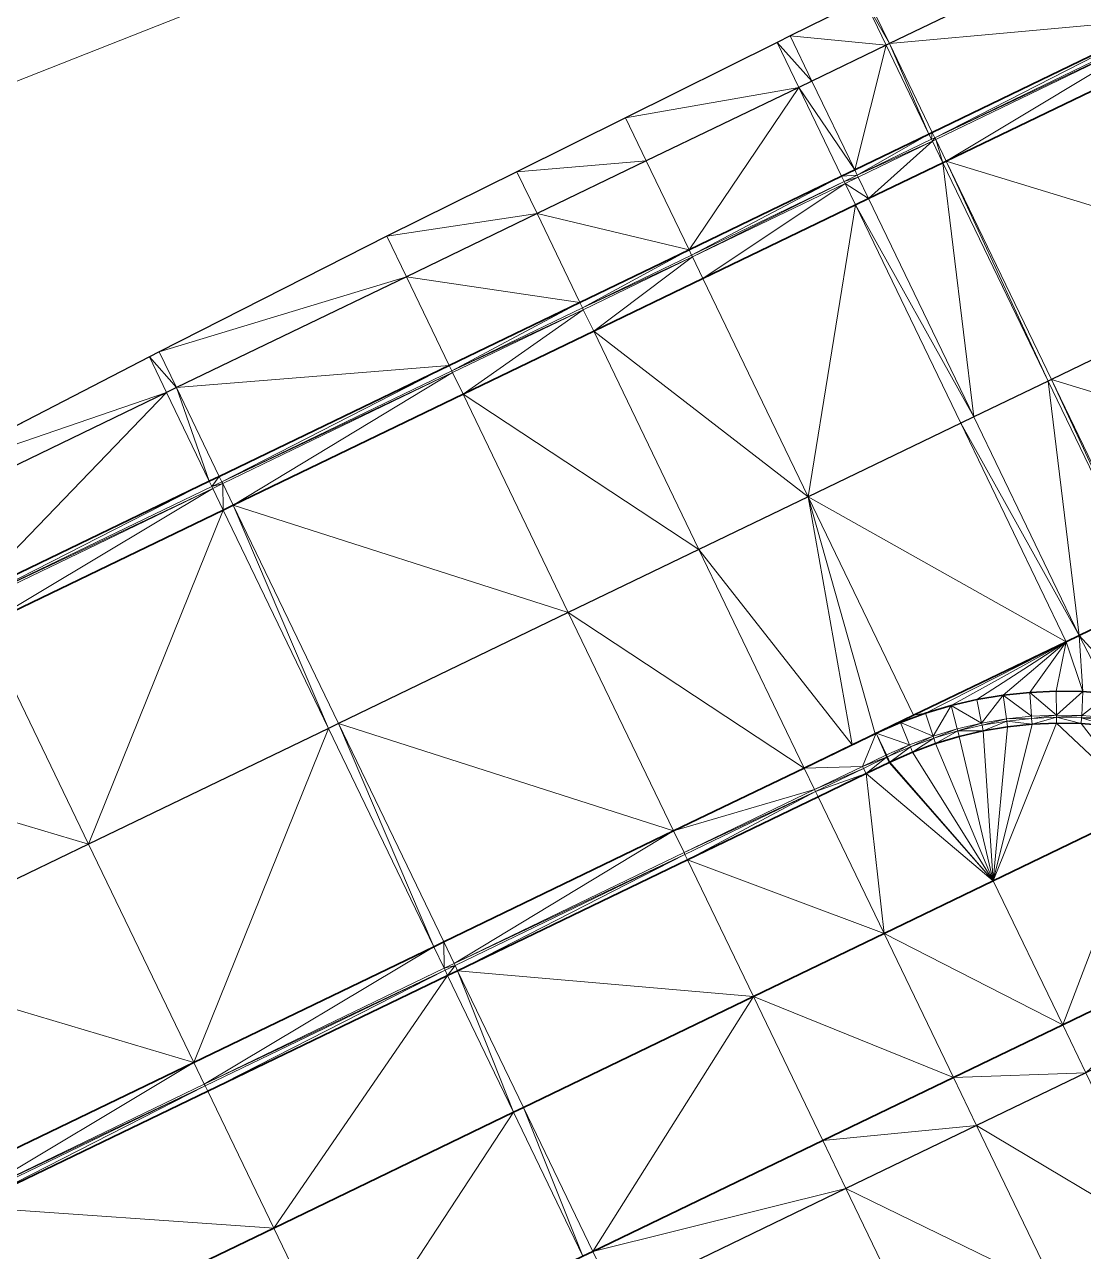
# Model space of a CAD drawing. Header units: metres. Extents: x 246428 to 246884, y 7418966 to 7419490.
# Drawn here: x 246577.28 to 246597.16, y 7419399.5 to 7419422.53 of the extents above; entities that cross this region are included whole.
import ezdxf

# ---------------------------------------------------------------- set-up
doc = ezdxf.new("R2010")
doc.units = ezdxf.units.M
doc.linetypes.add('blank name', pattern=[0])
doc.linetypes.add('HIDDEN', pattern=[9.525, 6.35, -3.175])
doc.layers.add('_12D_UNMAPPED', color=7, linetype='Continuous')
for name, color, linetype, lineweight in [('BATTER', 250, 'HIDDEN', 25), ('GRADELINES', 250, 'HIDDEN', 25), ('MISC_PATHS', 7, 'Continuous', 35)]:
    doc.layers.add(name, color=color, linetype=linetype, lineweight=lineweight)
for name, color, linetype, lineweight, true_color in [('KERB_BACK', 7, 'Continuous', 35, 0x5fd2ff), ('KERB_LINE', 7, 'Continuous', 18, 0xb9b9b9), ('KERB_LIP', 7, 'Continuous', 35, 0x5fd2ff), ('KERB_TOP', 7, 'Continuous', 18, 0xb9b9b9)]:
    doc.layers.add(name, color=color, linetype=linetype, lineweight=lineweight, true_color=true_color)

msp = doc.modelspace()

# ---------------------------------------------------------------- linework, layer by layer
at = {"layer": '_12D_UNMAPPED', "color": 3, "linetype": 'blank name', "lineweight": 0}
for points in [[(246522.217, 7419399.816, 31.478), (246641.933, 7419447.013, 33.763), (246641.933, 7419447.013, 33.763)], [(246597.96, 7419424.31, 32.796), (246593.518, 7419422.168, 32.723), (246593.101, 7419423.031, 32.882)], [(246593.518, 7419422.168, 32.723), (246597.96, 7419424.31, 32.796), (246598.763, 7419422.643, 32.815)], [(246593.04, 7419423.001, 32.881), (246593.456, 7419422.138, 32.721), (246591.654, 7419422.312, 32.855)], [(246593.101, 7419423.031, 32.882), (246593.518, 7419422.168, 32.723), (246593.04, 7419423.001, 32.881)], [(246593.518, 7419422.168, 32.723), (246593.456, 7419422.138, 32.721), (246593.04, 7419423.001, 32.881)], [(246593.518, 7419422.168, 32.723), (246593.518, 7419422.168, 32.723), (246593.101, 7419423.031, 32.882)], [(246593.101, 7419423.031, 32.882), (246593.518, 7419422.168, 32.723), (246593.101, 7419423.031, 32.882)], [(246594.321, 7419420.501, 32.741), (246593.518, 7419422.168, 32.723), (246598.763, 7419422.643, 32.815)], [(246594.369, 7419420.402, 32.741), (246594.321, 7419420.501, 32.741), (246598.763, 7419422.643, 32.815)], [(246598.811, 7419422.544, 32.815), (246594.369, 7419420.402, 32.741), (246598.763, 7419422.643, 32.815)], [(246598.828, 7419422.508, 32.665), (246594.369, 7419420.402, 32.741), (246598.811, 7419422.544, 32.815)], [(246594.387, 7419420.366, 32.591), (246594.369, 7419420.402, 32.741), (246598.828, 7419422.508, 32.665)], [(246594.582, 7419419.961, 32.616), (246594.387, 7419420.366, 32.591), (246598.828, 7419422.508, 32.665)], [(246599.024, 7419422.103, 32.69), (246594.582, 7419419.961, 32.616), (246598.828, 7419422.508, 32.665)], [(246591.654, 7419422.312, 32.855), (246592.062, 7419421.466, 32.698), (246591.409, 7419422.19, 32.85)], [(246591.654, 7419422.312, 32.855), (246592.062, 7419421.466, 32.698), (246591.654, 7419422.312, 32.855)], [(246592.062, 7419421.466, 32.698), (246592.062, 7419421.466, 32.698), (246591.654, 7419422.312, 32.855)], [(246593.456, 7419422.138, 32.721), (246592.062, 7419421.466, 32.698), (246591.654, 7419422.312, 32.855)], [(246591.409, 7419422.19, 32.85), (246591.815, 7419421.347, 32.694), (246588.562, 7419420.776, 32.796)], [(246592.062, 7419421.466, 32.698), (246591.816, 7419421.347, 32.694), (246591.409, 7419422.19, 32.85)], [(246591.816, 7419421.347, 32.694), (246591.815, 7419421.347, 32.694), (246591.409, 7419422.19, 32.85)], [(246591.409, 7419422.19, 32.85), (246591.816, 7419421.347, 32.694), (246591.409, 7419422.19, 32.85)], [(246593.456, 7419422.138, 32.721), (246592.866, 7419419.8, 32.717), (246592.062, 7419421.466, 32.698)], [(246594.259, 7419420.472, 32.74), (246592.866, 7419419.8, 32.717), (246593.456, 7419422.138, 32.721)], [(246593.518, 7419422.168, 32.723), (246594.259, 7419420.472, 32.74), (246593.456, 7419422.138, 32.721)], [(246594.321, 7419420.501, 32.741), (246594.259, 7419420.472, 32.74), (246593.518, 7419422.168, 32.723)], [(246593.518, 7419422.168, 32.723), (246594.321, 7419420.501, 32.741), (246593.518, 7419422.168, 32.723)], [(246594.321, 7419420.501, 32.741), (246594.321, 7419420.501, 32.741), (246593.518, 7419422.168, 32.723)], [(246601, 7419418.005, 32.826), (246594.582, 7419419.961, 32.616), (246599.024, 7419422.103, 32.69)], [(246591.815, 7419421.347, 32.694), (246588.952, 7419419.966, 32.646), (246588.562, 7419420.776, 32.796)], [(246591.815, 7419421.347, 32.694), (246589.756, 7419418.3, 32.665), (246588.952, 7419419.966, 32.646)], [(246592.619, 7419419.68, 32.713), (246589.756, 7419418.3, 32.665), (246591.815, 7419421.347, 32.694)], [(246591.816, 7419421.347, 32.694), (246592.619, 7419419.68, 32.713), (246591.815, 7419421.347, 32.694)], [(246592.062, 7419421.466, 32.698), (246592.866, 7419419.8, 32.717), (246591.816, 7419421.347, 32.694)], [(246592.866, 7419419.8, 32.717), (246592.619, 7419419.681, 32.713), (246591.816, 7419421.347, 32.694)], [(246592.619, 7419419.681, 32.713), (246592.619, 7419419.68, 32.713), (246591.816, 7419421.347, 32.694)], [(246592.866, 7419419.8, 32.717), (246592.866, 7419419.8, 32.717), (246592.062, 7419421.466, 32.698)], [(246592.062, 7419421.466, 32.698), (246592.866, 7419419.8, 32.717), (246592.062, 7419421.466, 32.698)], [(246588.562, 7419420.776, 32.796), (246588.952, 7419419.966, 32.646), (246586.522, 7419419.763, 32.758)], [(246594.259, 7419420.472, 32.74), (246592.914, 7419419.7, 32.717), (246592.866, 7419419.8, 32.717)], [(246594.307, 7419420.373, 32.74), (246592.914, 7419419.7, 32.717), (246594.259, 7419420.472, 32.74)], [(246594.321, 7419420.501, 32.741), (246594.307, 7419420.373, 32.74), (246594.259, 7419420.472, 32.74)], [(246594.369, 7419420.402, 32.741), (246594.307, 7419420.373, 32.74), (246594.321, 7419420.501, 32.741)], [(246594.369, 7419420.402, 32.741), (246594.325, 7419420.336, 32.59), (246594.307, 7419420.373, 32.74)], [(246594.321, 7419420.501, 32.741), (246594.369, 7419420.402, 32.741), (246594.321, 7419420.501, 32.741)], [(246594.369, 7419420.402, 32.741), (246594.369, 7419420.402, 32.741), (246594.321, 7419420.501, 32.741)], [(246594.386, 7419420.366, 32.591), (246594.325, 7419420.336, 32.59), (246594.369, 7419420.402, 32.741)], [(246594.369, 7419420.402, 32.741), (246594.386, 7419420.366, 32.591), (246594.369, 7419420.402, 32.741)], [(246594.387, 7419420.366, 32.591), (246594.386, 7419420.366, 32.591), (246594.369, 7419420.402, 32.741)], [(246594.307, 7419420.373, 32.74), (246594.325, 7419420.336, 32.59), (246592.914, 7419419.7, 32.717)], [(246594.325, 7419420.336, 32.59), (246592.931, 7419419.664, 32.567), (246592.914, 7419419.7, 32.717)], [(246594.325, 7419420.336, 32.59), (246593.127, 7419419.259, 32.592), (246592.931, 7419419.664, 32.567)], [(246594.52, 7419419.931, 32.615), (246593.127, 7419419.259, 32.592), (246594.325, 7419420.336, 32.59)], [(246594.386, 7419420.366, 32.591), (246594.52, 7419419.931, 32.615), (246594.325, 7419420.336, 32.59)], [(246594.582, 7419419.961, 32.616), (246594.52, 7419419.931, 32.615), (246594.386, 7419420.366, 32.591)], [(246594.582, 7419419.961, 32.616), (246594.582, 7419419.961, 32.616), (246594.386, 7419420.366, 32.591)], [(246594.387, 7419420.366, 32.591), (246594.582, 7419419.961, 32.616), (246594.386, 7419420.366, 32.591)], [(246588.952, 7419419.966, 32.646), (246586.901, 7419418.977, 32.612), (246586.522, 7419419.763, 32.758)], [(246588.952, 7419419.966, 32.646), (246589.756, 7419418.3, 32.665), (246586.901, 7419418.977, 32.612)], [(246594.52, 7419419.931, 32.615), (246595.103, 7419415.161, 32.728), (246593.127, 7419419.259, 32.592)], [(246594.582, 7419419.961, 32.616), (246596.497, 7419415.833, 32.751), (246594.52, 7419419.931, 32.615)], [(246596.497, 7419415.833, 32.751), (246595.103, 7419415.161, 32.728), (246594.52, 7419419.931, 32.615)], [(246596.558, 7419415.863, 32.753), (246596.497, 7419415.833, 32.751), (246594.582, 7419419.961, 32.616)], [(246594.582, 7419419.961, 32.616), (246596.558, 7419415.863, 32.753), (246594.582, 7419419.961, 32.616)], [(246596.558, 7419415.863, 32.753), (246596.558, 7419415.863, 32.753), (246594.582, 7419419.961, 32.616)], [(246596.558, 7419415.863, 32.753), (246594.582, 7419419.961, 32.616), (246601, 7419418.005, 32.826)], [(246586.901, 7419418.977, 32.612), (246584.083, 7419418.552, 32.712), (246586.521, 7419419.763, 32.758)], [(246586.522, 7419419.763, 32.758), (246586.901, 7419418.977, 32.612), (246586.521, 7419419.763, 32.758)], [(246586.901, 7419418.977, 32.612), (246586.901, 7419418.977, 32.612), (246586.521, 7419419.763, 32.758)], [(246592.866, 7419419.8, 32.717), (246592.914, 7419419.7, 32.717), (246592.619, 7419419.681, 32.713)], [(246592.914, 7419419.7, 32.717), (246592.667, 7419419.581, 32.713), (246592.619, 7419419.681, 32.713)], [(246592.914, 7419419.7, 32.717), (246592.931, 7419419.664, 32.567), (246592.667, 7419419.581, 32.713)], [(246592.914, 7419419.7, 32.717), (246592.914, 7419419.7, 32.717), (246592.866, 7419419.8, 32.717)], [(246592.866, 7419419.8, 32.717), (246592.914, 7419419.7, 32.717), (246592.866, 7419419.8, 32.717)], [(246592.931, 7419419.664, 32.567), (246592.931, 7419419.664, 32.567), (246592.914, 7419419.7, 32.717)], [(246592.914, 7419419.7, 32.717), (246592.931, 7419419.664, 32.567), (246592.914, 7419419.7, 32.717)], [(246592.619, 7419419.68, 32.713), (246589.804, 7419418.201, 32.665), (246589.756, 7419418.3, 32.665)], [(246592.667, 7419419.581, 32.713), (246589.804, 7419418.201, 32.665), (246592.619, 7419419.68, 32.713)], [(246592.667, 7419419.581, 32.713), (246589.821, 7419418.165, 32.515), (246589.804, 7419418.201, 32.665)], [(246592.684, 7419419.545, 32.563), (246589.821, 7419418.165, 32.515), (246592.667, 7419419.581, 32.713)], [(246592.684, 7419419.545, 32.563), (246590.016, 7419417.759, 32.54), (246589.821, 7419418.165, 32.515)], [(246592.88, 7419419.14, 32.588), (246590.016, 7419417.759, 32.54), (246592.684, 7419419.545, 32.563)], [(246592.619, 7419419.681, 32.713), (246592.667, 7419419.581, 32.713), (246592.619, 7419419.68, 32.713)], [(246592.667, 7419419.581, 32.713), (246592.667, 7419419.581, 32.713), (246592.619, 7419419.68, 32.713)], [(246592.931, 7419419.664, 32.567), (246592.684, 7419419.545, 32.563), (246592.667, 7419419.581, 32.713)], [(246592.684, 7419419.545, 32.563), (246592.684, 7419419.545, 32.563), (246592.667, 7419419.581, 32.713)], [(246592.667, 7419419.581, 32.713), (246592.684, 7419419.545, 32.563), (246592.667, 7419419.581, 32.713)], [(246592.931, 7419419.664, 32.567), (246593.127, 7419419.259, 32.592), (246592.684, 7419419.545, 32.563)], [(246593.127, 7419419.259, 32.592), (246592.88, 7419419.14, 32.588), (246592.684, 7419419.545, 32.563)], [(246592.684, 7419419.545, 32.563), (246592.88, 7419419.14, 32.588), (246592.684, 7419419.545, 32.563)], [(246592.88, 7419419.14, 32.588), (246592.88, 7419419.14, 32.588), (246592.684, 7419419.545, 32.563)], [(246593.127, 7419419.259, 32.592), (246593.127, 7419419.259, 32.592), (246592.931, 7419419.664, 32.567)], [(246592.931, 7419419.664, 32.567), (246593.127, 7419419.259, 32.592), (246592.931, 7419419.664, 32.567)], [(246593.127, 7419419.259, 32.592), (246595.103, 7419415.161, 32.728), (246592.88, 7419419.14, 32.588)], [(246593.127, 7419419.259, 32.592), (246595.103, 7419415.161, 32.728), (246593.127, 7419419.259, 32.592)], [(246595.103, 7419415.161, 32.728), (246595.103, 7419415.161, 32.728), (246593.127, 7419419.259, 32.592)], [(246592.88, 7419419.14, 32.588), (246591.993, 7419413.661, 32.676), (246590.016, 7419417.759, 32.54)], [(246594.856, 7419415.042, 32.724), (246591.993, 7419413.661, 32.676), (246592.88, 7419419.14, 32.588)], [(246595.103, 7419415.161, 32.728), (246594.856, 7419415.042, 32.724), (246592.88, 7419419.14, 32.588)], [(246594.856, 7419415.042, 32.724), (246594.856, 7419415.042, 32.724), (246592.88, 7419419.14, 32.588)], [(246592.88, 7419419.14, 32.588), (246594.856, 7419415.042, 32.724), (246592.88, 7419419.14, 32.588)], [(246584.449, 7419417.794, 32.571), (246584.083, 7419418.552, 32.712), (246586.901, 7419418.977, 32.612)], [(246587.704, 7419417.31, 32.631), (246584.449, 7419417.794, 32.571), (246586.901, 7419418.977, 32.612)], [(246589.756, 7419418.3, 32.665), (246587.704, 7419417.31, 32.631), (246586.901, 7419418.977, 32.612)], [(246587.704, 7419417.31, 32.631), (246587.704, 7419417.31, 32.631), (246586.901, 7419418.977, 32.612)], [(246586.901, 7419418.977, 32.612), (246587.704, 7419417.31, 32.631), (246586.901, 7419418.977, 32.612)], [(246584.083, 7419418.552, 32.712), (246584.449, 7419417.794, 32.571), (246579.809, 7419416.385, 32.624)], [(246589.756, 7419418.3, 32.665), (246587.752, 7419417.211, 32.631), (246587.704, 7419417.31, 32.631)], [(246589.804, 7419418.201, 32.665), (246587.752, 7419417.211, 32.631), (246589.756, 7419418.3, 32.665)], [(246589.804, 7419418.201, 32.665), (246589.821, 7419418.165, 32.515), (246587.752, 7419417.211, 32.631)], [(246589.821, 7419418.165, 32.515), (246587.769, 7419417.175, 32.481), (246587.752, 7419417.211, 32.631)], [(246589.821, 7419418.165, 32.515), (246587.965, 7419416.77, 32.506), (246587.769, 7419417.175, 32.481)], [(246590.016, 7419417.759, 32.54), (246587.965, 7419416.77, 32.506), (246589.821, 7419418.165, 32.515)], [(246596.558, 7419415.863, 32.753), (246601, 7419418.005, 32.826), (246602.977, 7419413.906, 32.963)], [(246584.449, 7419417.794, 32.571), (246580.133, 7419415.713, 32.5), (246579.809, 7419416.385, 32.624)], [(246580.133, 7419415.713, 32.5), (246584.449, 7419417.794, 32.571), (246585.252, 7419416.128, 32.59)], [(246584.449, 7419417.794, 32.571), (246587.704, 7419417.31, 32.631), (246585.252, 7419416.128, 32.59)], [(246590.016, 7419417.759, 32.54), (246591.993, 7419413.661, 32.676), (246587.965, 7419416.77, 32.506)], [(246587.704, 7419417.31, 32.631), (246585.3, 7419416.029, 32.59), (246585.252, 7419416.128, 32.59)], [(246587.752, 7419417.211, 32.631), (246585.3, 7419416.029, 32.59), (246587.704, 7419417.31, 32.631)], [(246587.752, 7419417.211, 32.631), (246587.769, 7419417.175, 32.481), (246585.3, 7419416.029, 32.59)], [(246587.769, 7419417.175, 32.481), (246585.317, 7419415.993, 32.44), (246585.3, 7419416.029, 32.59)], [(246587.769, 7419417.175, 32.481), (246585.513, 7419415.587, 32.465), (246585.317, 7419415.993, 32.44)], [(246587.965, 7419416.77, 32.506), (246585.513, 7419415.587, 32.465), (246587.769, 7419417.175, 32.481)], [(246587.704, 7419417.31, 32.631), (246587.752, 7419417.211, 32.631), (246587.704, 7419417.31, 32.631)], [(246587.752, 7419417.211, 32.631), (246587.752, 7419417.211, 32.631), (246587.704, 7419417.31, 32.631)], [(246587.769, 7419417.175, 32.481), (246587.769, 7419417.175, 32.481), (246587.752, 7419417.211, 32.631)], [(246587.752, 7419417.211, 32.631), (246587.769, 7419417.175, 32.481), (246587.752, 7419417.211, 32.631)], [(246587.769, 7419417.175, 32.481), (246587.965, 7419416.77, 32.506), (246587.769, 7419417.175, 32.481)], [(246587.965, 7419416.77, 32.506), (246587.965, 7419416.77, 32.506), (246587.769, 7419417.175, 32.481)], [(246587.965, 7419416.77, 32.506), (246589.941, 7419412.672, 32.642), (246585.513, 7419415.587, 32.465)], [(246591.993, 7419413.661, 32.676), (246589.941, 7419412.672, 32.642), (246587.965, 7419416.77, 32.506)], [(246589.941, 7419412.672, 32.642), (246589.941, 7419412.672, 32.642), (246587.965, 7419416.77, 32.506)], [(246587.965, 7419416.77, 32.506), (246589.941, 7419412.672, 32.642), (246587.965, 7419416.77, 32.506)], [(246579.623, 7419416.289, 32.62), (246579.945, 7419415.622, 32.496), (246575.181, 7419413.99, 32.521)], [(246579.808, 7419416.385, 32.624), (246580.132, 7419415.713, 32.5), (246579.623, 7419416.289, 32.62)], [(246580.132, 7419415.713, 32.5), (246579.945, 7419415.622, 32.496), (246579.623, 7419416.289, 32.62)], [(246580.133, 7419415.713, 32.5), (246580.132, 7419415.713, 32.5), (246579.808, 7419416.385, 32.624)], [(246579.809, 7419416.385, 32.624), (246580.133, 7419415.713, 32.5), (246579.808, 7419416.385, 32.624)], [(246580.936, 7419414.046, 32.518), (246580.133, 7419415.713, 32.5), (246585.252, 7419416.128, 32.59)], [(246580.984, 7419413.947, 32.518), (246580.936, 7419414.046, 32.518), (246585.252, 7419416.128, 32.59)], [(246585.3, 7419416.029, 32.59), (246580.984, 7419413.947, 32.518), (246585.252, 7419416.128, 32.59)], [(246585.317, 7419415.993, 32.44), (246580.984, 7419413.947, 32.518), (246585.3, 7419416.029, 32.59)], [(246581.001, 7419413.911, 32.368), (246580.984, 7419413.947, 32.518), (246585.317, 7419415.993, 32.44)], [(246581.197, 7419413.506, 32.393), (246581.001, 7419413.911, 32.368), (246585.317, 7419415.993, 32.44)], [(246585.513, 7419415.587, 32.465), (246581.197, 7419413.506, 32.393), (246585.317, 7419415.993, 32.44)], [(246595.103, 7419415.161, 32.728), (246596.497, 7419415.833, 32.751), (246597.079, 7419411.062, 32.865)], [(246596.497, 7419415.833, 32.751), (246596.558, 7419415.863, 32.753), (246598.473, 7419411.734, 32.888)], [(246596.497, 7419415.833, 32.751), (246598.473, 7419411.734, 32.888), (246597.079, 7419411.062, 32.865)], [(246596.558, 7419415.863, 32.753), (246598.535, 7419411.764, 32.889), (246598.535, 7419411.764, 32.889)], [(246596.558, 7419415.863, 32.753), (246598.535, 7419411.764, 32.889), (246598.473, 7419411.734, 32.888)], [(246596.558, 7419415.863, 32.753), (246596.558, 7419415.863, 32.753), (246598.535, 7419411.764, 32.889)], [(246598.535, 7419411.764, 32.889), (246596.558, 7419415.863, 32.753), (246602.977, 7419413.906, 32.963)], [(246579.945, 7419415.622, 32.496), (246575.441, 7419413.45, 32.421), (246575.181, 7419413.99, 32.521)], [(246579.945, 7419415.622, 32.496), (246576.245, 7419411.784, 32.44), (246575.441, 7419413.45, 32.421)], [(246580.749, 7419413.956, 32.515), (246576.245, 7419411.784, 32.44), (246579.945, 7419415.622, 32.496)], [(246580.132, 7419415.713, 32.5), (246580.749, 7419413.956, 32.515), (246579.945, 7419415.622, 32.496)], [(246580.133, 7419415.713, 32.5), (246580.936, 7419414.046, 32.518), (246580.132, 7419415.713, 32.5)], [(246580.936, 7419414.046, 32.518), (246580.749, 7419413.956, 32.515), (246580.132, 7419415.713, 32.5)], [(246580.936, 7419414.046, 32.518), (246580.936, 7419414.046, 32.518), (246580.133, 7419415.713, 32.5)], [(246587.489, 7419411.489, 32.601), (246581.197, 7419413.506, 32.393), (246585.513, 7419415.587, 32.465)], [(246589.941, 7419412.672, 32.642), (246587.489, 7419411.489, 32.601), (246585.513, 7419415.587, 32.465)], [(246594.856, 7419415.042, 32.724), (246595.103, 7419415.161, 32.728), (246597.079, 7419411.062, 32.865)], [(246595.103, 7419415.161, 32.728), (246595.103, 7419415.161, 32.728), (246597.079, 7419411.062, 32.865)], [(246595.103, 7419415.161, 32.728), (246597.079, 7419411.062, 32.865), (246597.079, 7419411.062, 32.865)], [(246594.856, 7419415.042, 32.724), (246596.833, 7419410.943, 32.861), (246591.993, 7419413.661, 32.676)], [(246594.856, 7419415.042, 32.724), (246597.079, 7419411.062, 32.865), (246596.833, 7419410.943, 32.861)], [(246594.856, 7419415.042, 32.724), (246594.856, 7419415.042, 32.724), (246596.833, 7419410.943, 32.861)], [(246594.856, 7419415.042, 32.724), (246596.833, 7419410.943, 32.861), (246596.833, 7419410.943, 32.861)], [(246580.749, 7419413.956, 32.515), (246576.293, 7419411.685, 32.44), (246576.245, 7419411.784, 32.44)], [(246580.796, 7419413.857, 32.515), (246576.293, 7419411.685, 32.44), (246580.749, 7419413.956, 32.515)], [(246580.936, 7419414.046, 32.518), (246580.796, 7419413.857, 32.515), (246580.749, 7419413.956, 32.515)], [(246580.984, 7419413.947, 32.518), (246580.796, 7419413.857, 32.515), (246580.936, 7419414.046, 32.518)], [(246580.984, 7419413.947, 32.518), (246581.001, 7419413.911, 32.368), (246580.796, 7419413.857, 32.515)], [(246580.936, 7419414.046, 32.518), (246580.984, 7419413.947, 32.518), (246580.936, 7419414.046, 32.518)], [(246580.984, 7419413.947, 32.518), (246580.984, 7419413.947, 32.518), (246580.936, 7419414.046, 32.518)], [(246580.984, 7419413.947, 32.518), (246581.001, 7419413.911, 32.368), (246580.984, 7419413.947, 32.518)], [(246581.001, 7419413.911, 32.368), (246581.001, 7419413.911, 32.368), (246580.984, 7419413.947, 32.518)], [(246580.796, 7419413.857, 32.515), (246580.814, 7419413.821, 32.365), (246576.293, 7419411.685, 32.44)], [(246580.814, 7419413.821, 32.365), (246576.31, 7419411.649, 32.29), (246576.293, 7419411.685, 32.44)], [(246580.814, 7419413.821, 32.365), (246576.505, 7419411.244, 32.315), (246576.31, 7419411.649, 32.29)], [(246581.009, 7419413.415, 32.39), (246576.505, 7419411.244, 32.315), (246580.814, 7419413.821, 32.365)], [(246581.001, 7419413.911, 32.368), (246580.814, 7419413.821, 32.365), (246580.796, 7419413.857, 32.515)], [(246581.001, 7419413.911, 32.368), (246581.009, 7419413.415, 32.39), (246580.814, 7419413.821, 32.365)], [(246581.001, 7419413.911, 32.368), (246581.197, 7419413.506, 32.393), (246581.001, 7419413.911, 32.368)], [(246581.197, 7419413.506, 32.393), (246581.197, 7419413.506, 32.393), (246581.001, 7419413.911, 32.368)], [(246581.197, 7419413.506, 32.393), (246581.009, 7419413.415, 32.39), (246581.001, 7419413.911, 32.368)], [(246581.197, 7419413.506, 32.393), (246582.986, 7419409.317, 32.526), (246581.009, 7419413.415, 32.39)], [(246581.197, 7419413.506, 32.393), (246583.173, 7419409.408, 32.53), (246581.197, 7419413.506, 32.393)], [(246583.173, 7419409.408, 32.53), (246583.173, 7419409.408, 32.53), (246581.197, 7419413.506, 32.393)], [(246583.173, 7419409.408, 32.53), (246582.986, 7419409.317, 32.526), (246581.197, 7419413.506, 32.393)], [(246583.173, 7419409.408, 32.53), (246581.197, 7419413.506, 32.393), (246587.489, 7419411.489, 32.601)], [(246591.993, 7419413.661, 32.676), (246592.818, 7419409.008, 32.794), (246589.941, 7419412.672, 32.642)], [(246593.969, 7419409.563, 32.813), (246593.251, 7419409.216, 32.801), (246591.993, 7419413.661, 32.676)], [(246593.251, 7419409.216, 32.801), (246592.818, 7419409.008, 32.794), (246591.993, 7419413.661, 32.676)], [(246591.993, 7419413.661, 32.676), (246596.833, 7419410.943, 32.861), (246593.969, 7419409.563, 32.813)], [(246581.009, 7419413.415, 32.39), (246578.482, 7419407.145, 32.451), (246576.505, 7419411.244, 32.315)], [(246582.986, 7419409.317, 32.526), (246578.482, 7419407.145, 32.451), (246581.009, 7419413.415, 32.39)], [(246589.941, 7419412.672, 32.642), (246591.918, 7419408.573, 32.779), (246587.489, 7419411.489, 32.601)], [(246589.941, 7419412.672, 32.642), (246592.818, 7419409.008, 32.794), (246591.918, 7419408.573, 32.779)], [(246591.918, 7419408.573, 32.779), (246589.941, 7419412.672, 32.642), (246591.918, 7419408.573, 32.779)], [(246589.941, 7419412.672, 32.642), (246591.918, 7419408.573, 32.779), (246589.941, 7419412.672, 32.642)], [(246598.473, 7419411.734, 32.888), (246598.143, 7419409.894, 32.937), (246597.079, 7419411.062, 32.865)], [(246589.466, 7419407.391, 32.738), (246583.173, 7419409.408, 32.53), (246587.489, 7419411.489, 32.601)], [(246591.918, 7419408.573, 32.779), (246589.466, 7419407.391, 32.738), (246587.489, 7419411.489, 32.601)], [(246576.505, 7419411.244, 32.315), (246578.482, 7419407.145, 32.451), (246572.002, 7419409.072, 32.24)], [(246597.079, 7419411.062, 32.865), (246597.15, 7419410.006, 32.905), (246596.833, 7419410.943, 32.861)], [(246597.648, 7419409.965, 32.921), (246597.15, 7419410.006, 32.905), (246597.079, 7419411.062, 32.865)], [(246598.143, 7419409.894, 32.937), (246597.648, 7419409.965, 32.921), (246597.079, 7419411.062, 32.865)], [(246597.079, 7419411.062, 32.865), (246597.15, 7419410.006, 32.905), (246597.079, 7419411.062, 32.865)], [(246596.833, 7419410.943, 32.861), (246594.195, 7419409.6, 32.816), (246593.969, 7419409.563, 32.813)], [(246596.833, 7419410.943, 32.861), (246594.674, 7419409.744, 32.824), (246594.195, 7419409.6, 32.816)], [(246595.161, 7419409.857, 32.84), (246594.674, 7419409.744, 32.824), (246596.833, 7419410.943, 32.861)], [(246595.654, 7419409.941, 32.856), (246595.161, 7419409.857, 32.84), (246596.833, 7419410.943, 32.861)], [(246596.151, 7419409.993, 32.872), (246595.654, 7419409.941, 32.856), (246596.833, 7419410.943, 32.861)], [(246596.65, 7419410.015, 32.888), (246596.151, 7419409.993, 32.872), (246596.833, 7419410.943, 32.861)], [(246597.15, 7419410.006, 32.905), (246596.65, 7419410.015, 32.888), (246596.833, 7419410.943, 32.861)], [(246596.833, 7419410.943, 32.861), (246597.15, 7419410.006, 32.905), (246596.833, 7419410.943, 32.861)], [(246594.674, 7419409.744, 32.824), (246595.161, 7419409.857, 32.84), (246595.249, 7419409.416, 32.854)], [(246595.161, 7419409.857, 32.84), (246595.654, 7419409.941, 32.856), (246595.249, 7419409.416, 32.854)], [(246595.249, 7419409.416, 32.854), (246595.654, 7419409.941, 32.856), (246595.715, 7419409.495, 32.87)], [(246595.654, 7419409.941, 32.856), (246596.151, 7419409.993, 32.872), (246596.184, 7419409.545, 32.886)], [(246595.715, 7419409.495, 32.87), (246595.654, 7419409.941, 32.856), (246596.184, 7419409.545, 32.886)], [(246596.151, 7419409.993, 32.872), (246596.65, 7419410.015, 32.888), (246596.656, 7419409.565, 32.902)], [(246596.184, 7419409.545, 32.886), (246596.151, 7419409.993, 32.872), (246596.656, 7419409.565, 32.902)], [(246596.65, 7419410.015, 32.888), (246597.15, 7419410.006, 32.905), (246596.656, 7419409.565, 32.902)], [(246596.656, 7419409.565, 32.902), (246597.15, 7419410.006, 32.905), (246597.127, 7419409.556, 32.919)], [(246597.15, 7419410.006, 32.905), (246597.648, 7419409.965, 32.921), (246597.127, 7419409.556, 32.919)], [(246597.127, 7419409.556, 32.919), (246597.648, 7419409.965, 32.921), (246597.598, 7419409.518, 32.935)], [(246594.195, 7419409.6, 32.816), (246594.338, 7419409.173, 32.83), (246593.726, 7419409.427, 32.809)], [(246594.195, 7419409.6, 32.816), (246593.726, 7419409.427, 32.809), (246593.969, 7419409.563, 32.813)], [(246594.195, 7419409.6, 32.816), (246594.674, 7419409.744, 32.824), (246594.338, 7419409.173, 32.83)], [(246594.338, 7419409.173, 32.83), (246594.674, 7419409.744, 32.824), (246594.79, 7419409.309, 32.838)], [(246594.79, 7419409.309, 32.838), (246594.674, 7419409.744, 32.824), (246595.249, 7419409.416, 32.854)], [(246596.184, 7419409.545, 32.886), (246596.656, 7419409.565, 32.902), (246596.187, 7419409.505, 33.036)], [(246596.187, 7419409.505, 33.036), (246596.656, 7419409.565, 32.902), (246596.656, 7419409.525, 33.052)], [(246596.656, 7419409.565, 32.902), (246597.127, 7419409.556, 32.919), (246596.656, 7419409.525, 33.052)], [(246583.173, 7419409.408, 32.53), (246584.962, 7419405.219, 32.663), (246582.986, 7419409.317, 32.526)], [(246583.173, 7419409.408, 32.53), (246585.15, 7419405.309, 32.666), (246583.173, 7419409.408, 32.53)], [(246583.173, 7419409.408, 32.53), (246585.15, 7419405.309, 32.666), (246585.15, 7419405.309, 32.666)], [(246583.173, 7419409.408, 32.53), (246589.466, 7419407.391, 32.738), (246585.15, 7419405.309, 32.666)], [(246585.15, 7419405.309, 32.666), (246584.962, 7419405.219, 32.663), (246583.173, 7419409.408, 32.53)], [(246592.818, 7419409.008, 32.794), (246593.969, 7419409.563, 32.813), (246591.918, 7419408.573, 32.779)], [(246593.969, 7419409.563, 32.813), (246593.269, 7419409.225, 32.801), (246591.918, 7419408.573, 32.779)], [(246592.818, 7419409.008, 32.794), (246593.251, 7419409.216, 32.801), (246593.969, 7419409.563, 32.813)], [(246593.726, 7419409.427, 32.809), (246593.269, 7419409.225, 32.801), (246593.969, 7419409.563, 32.813)], [(246593.269, 7419409.225, 32.801), (246593.726, 7419409.427, 32.809), (246593.895, 7419409.01, 32.823)], [(246594.338, 7419409.173, 32.83), (246593.895, 7419409.01, 32.823), (246593.726, 7419409.427, 32.809)], [(246594.79, 7419409.309, 32.838), (246595.249, 7419409.416, 32.854), (246594.8, 7419409.27, 32.988)], [(246594.8, 7419409.27, 32.988), (246595.249, 7419409.416, 32.854), (246595.257, 7419409.377, 33.004)], [(246594.8, 7419409.27, 32.988), (246595.257, 7419409.377, 33.004), (246595.279, 7419409.269, 33.004)], [(246595.249, 7419409.416, 32.854), (246595.715, 7419409.495, 32.87), (246595.257, 7419409.377, 33.004)], [(246595.257, 7419409.377, 33.004), (246595.715, 7419409.495, 32.87), (246595.72, 7419409.455, 33.02)], [(246595.257, 7419409.377, 33.004), (246595.72, 7419409.455, 33.02), (246595.279, 7419409.269, 33.004)], [(246595.279, 7419409.269, 33.004), (246595.72, 7419409.455, 33.02), (246595.735, 7419409.346, 33.02)], [(246595.468, 7419406.455, 33.005), (246595.279, 7419409.269, 33.004), (246595.735, 7419409.346, 33.02)], [(246598.331, 7419407.836, 33.053), (246595.468, 7419406.455, 33.005), (246596.657, 7419409.415, 33.052)], [(246595.468, 7419406.455, 33.005), (246596.195, 7419409.395, 33.036), (246596.657, 7419409.415, 33.052)], [(246595.468, 7419406.455, 33.005), (246595.735, 7419409.346, 33.02), (246596.195, 7419409.395, 33.036)], [(246595.715, 7419409.495, 32.87), (246596.184, 7419409.545, 32.886), (246596.187, 7419409.505, 33.036)], [(246595.72, 7419409.455, 33.02), (246595.715, 7419409.495, 32.87), (246596.187, 7419409.505, 33.036)], [(246595.72, 7419409.455, 33.02), (246596.187, 7419409.505, 33.036), (246596.195, 7419409.395, 33.036)], [(246595.735, 7419409.346, 33.02), (246595.72, 7419409.455, 33.02), (246596.195, 7419409.395, 33.036)], [(246596.187, 7419409.505, 33.036), (246596.656, 7419409.525, 33.052), (246596.195, 7419409.395, 33.036)], [(246596.195, 7419409.395, 33.036), (246596.656, 7419409.525, 33.052), (246596.657, 7419409.415, 33.052)], [(246596.656, 7419409.525, 33.052), (246597.127, 7419409.556, 32.919), (246597.125, 7419409.516, 33.069)], [(246596.657, 7419409.415, 33.052), (246596.656, 7419409.525, 33.052), (246597.12, 7419409.406, 33.069)], [(246596.656, 7419409.525, 33.052), (246597.125, 7419409.516, 33.069), (246597.12, 7419409.406, 33.069)], [(246598.331, 7419407.836, 33.053), (246596.657, 7419409.415, 33.052), (246597.12, 7419409.406, 33.069)], [(246597.12, 7419409.406, 33.069), (246597.125, 7419409.516, 33.069), (246597.581, 7419409.369, 33.085)], [(246598.331, 7419407.836, 33.053), (246597.12, 7419409.406, 33.069), (246597.581, 7419409.369, 33.085)], [(246597.127, 7419409.556, 32.919), (246597.598, 7419409.518, 32.935), (246597.125, 7419409.516, 33.069)], [(246597.125, 7419409.516, 33.069), (246597.598, 7419409.518, 32.935), (246597.593, 7419409.478, 33.085)], [(246597.125, 7419409.516, 33.069), (246597.593, 7419409.478, 33.085), (246597.581, 7419409.369, 33.085)], [(246580.458, 7419403.047, 32.588), (246578.482, 7419407.145, 32.451), (246582.986, 7419409.317, 32.526)], [(246584.962, 7419405.219, 32.663), (246580.458, 7419403.047, 32.588), (246582.986, 7419409.317, 32.526)], [(246593.014, 7419408.602, 32.808), (246591.918, 7419408.573, 32.779), (246593.269, 7419409.225, 32.801)], [(246593.447, 7419408.811, 32.815), (246593.014, 7419408.602, 32.808), (246593.269, 7419409.225, 32.801)], [(246593.463, 7419408.819, 32.815), (246593.269, 7419409.225, 32.801), (246593.895, 7419409.01, 32.823)], [(246593.447, 7419408.811, 32.815), (246593.269, 7419409.225, 32.801), (246593.463, 7419408.819, 32.815)], [(246593.895, 7419409.01, 32.823), (246594.338, 7419409.173, 32.83), (246593.91, 7419408.973, 32.973)], [(246593.91, 7419408.973, 32.973), (246594.338, 7419409.173, 32.83), (246594.35, 7419409.135, 32.98)], [(246593.91, 7419408.973, 32.973), (246594.35, 7419409.135, 32.98), (246593.951, 7419408.871, 32.973)], [(246593.951, 7419408.871, 32.973), (246594.35, 7419409.135, 32.98), (246594.385, 7419409.031, 32.98)], [(246594.338, 7419409.173, 32.83), (246594.79, 7419409.309, 32.838), (246594.35, 7419409.135, 32.98)], [(246594.35, 7419409.135, 32.98), (246594.79, 7419409.309, 32.838), (246594.8, 7419409.27, 32.988)], [(246594.35, 7419409.135, 32.98), (246594.8, 7419409.27, 32.988), (246594.385, 7419409.031, 32.98)], [(246594.385, 7419409.031, 32.98), (246594.8, 7419409.27, 32.988), (246594.828, 7419409.164, 32.988)], [(246595.468, 7419406.455, 33.005), (246594.385, 7419409.031, 32.98), (246594.828, 7419409.164, 32.988)], [(246594.828, 7419409.164, 32.988), (246594.8, 7419409.27, 32.988), (246595.279, 7419409.269, 33.004)], [(246595.468, 7419406.455, 33.005), (246594.828, 7419409.164, 32.988), (246595.279, 7419409.269, 33.004)], [(246578.482, 7419407.145, 32.451), (246573.978, 7419404.973, 32.376), (246572.002, 7419409.072, 32.24)], [(246593.463, 7419408.819, 32.815), (246593.895, 7419409.01, 32.823), (246593.481, 7419408.783, 32.965)], [(246593.481, 7419408.783, 32.965), (246593.895, 7419409.01, 32.823), (246593.91, 7419408.973, 32.973)], [(246593.481, 7419408.783, 32.965), (246593.91, 7419408.973, 32.973), (246593.528, 7419408.684, 32.965)], [(246593.528, 7419408.684, 32.965), (246593.91, 7419408.973, 32.973), (246593.951, 7419408.871, 32.973)], [(246595.468, 7419406.455, 33.005), (246593.951, 7419408.871, 32.973), (246594.385, 7419409.031, 32.98)], [(246593.014, 7419408.602, 32.808), (246593.447, 7419408.811, 32.815), (246593.464, 7419408.775, 32.965)], [(246593.031, 7419408.566, 32.958), (246593.014, 7419408.602, 32.808), (246593.464, 7419408.775, 32.965)], [(246593.031, 7419408.566, 32.958), (246593.464, 7419408.775, 32.965), (246593.079, 7419408.467, 32.958)], [(246593.079, 7419408.467, 32.958), (246593.464, 7419408.775, 32.965), (246593.512, 7419408.676, 32.965)], [(246595.468, 7419406.455, 33.005), (246593.079, 7419408.467, 32.958), (246593.512, 7419408.676, 32.965)], [(246593.447, 7419408.811, 32.815), (246593.463, 7419408.819, 32.815), (246593.464, 7419408.775, 32.965)], [(246593.464, 7419408.775, 32.965), (246593.463, 7419408.819, 32.815), (246593.481, 7419408.783, 32.965)], [(246593.464, 7419408.775, 32.965), (246593.481, 7419408.783, 32.965), (246593.528, 7419408.684, 32.965)], [(246593.512, 7419408.676, 32.965), (246593.464, 7419408.775, 32.965), (246593.528, 7419408.684, 32.965)], [(246595.468, 7419406.455, 33.005), (246593.512, 7419408.676, 32.965), (246593.528, 7419408.684, 32.965)], [(246595.468, 7419406.455, 33.005), (246593.528, 7419408.684, 32.965), (246593.951, 7419408.871, 32.973)], [(246589.466, 7419407.391, 32.738), (246591.918, 7419408.573, 32.779), (246592.113, 7419408.168, 32.793)], [(246593.014, 7419408.602, 32.808), (246592.113, 7419408.168, 32.793), (246591.918, 7419408.573, 32.779)], [(246591.918, 7419408.573, 32.779), (246592.113, 7419408.168, 32.793), (246592.113, 7419408.168, 32.793)], [(246592.113, 7419408.168, 32.793), (246591.918, 7419408.573, 32.779), (246591.918, 7419408.573, 32.779)], [(246592.113, 7419408.168, 32.793), (246593.014, 7419408.602, 32.808), (246593.031, 7419408.566, 32.958)], [(246592.13, 7419408.132, 32.943), (246592.113, 7419408.168, 32.793), (246593.031, 7419408.566, 32.958)], [(246592.13, 7419408.132, 32.943), (246593.031, 7419408.566, 32.958), (246593.079, 7419408.467, 32.958)], [(246592.178, 7419408.033, 32.943), (246592.13, 7419408.132, 32.943), (246593.079, 7419408.467, 32.958)], [(246593.416, 7419405.466, 32.971), (246592.178, 7419408.033, 32.943), (246593.079, 7419408.467, 32.958)], [(246595.468, 7419406.455, 33.005), (246593.416, 7419405.466, 32.971), (246593.079, 7419408.467, 32.958)], [(246589.661, 7419406.985, 32.752), (246589.466, 7419407.391, 32.738), (246592.113, 7419408.168, 32.793)], [(246589.661, 7419406.985, 32.752), (246592.113, 7419408.168, 32.793), (246592.13, 7419408.132, 32.943)], [(246589.678, 7419406.949, 32.902), (246589.661, 7419406.985, 32.752), (246592.13, 7419408.132, 32.943)], [(246589.726, 7419406.85, 32.902), (246589.678, 7419406.949, 32.902), (246592.13, 7419408.132, 32.943)], [(246589.726, 7419406.85, 32.902), (246592.13, 7419408.132, 32.943), (246592.178, 7419408.033, 32.943)], [(246593.416, 7419405.466, 32.971), (246589.726, 7419406.85, 32.902), (246592.178, 7419408.033, 32.943)], [(246592.113, 7419408.168, 32.793), (246592.13, 7419408.132, 32.943), (246592.13, 7419408.132, 32.943)], [(246592.113, 7419408.168, 32.793), (246592.13, 7419408.132, 32.943), (246592.113, 7419408.168, 32.793)], [(246592.13, 7419408.132, 32.943), (246592.178, 7419408.033, 32.943), (246592.13, 7419408.132, 32.943)], [(246592.13, 7419408.132, 32.943), (246592.178, 7419408.033, 32.943), (246592.178, 7419408.033, 32.943)], [(246592.178, 7419408.033, 32.943), (246593.416, 7419405.466, 32.971), (246592.178, 7419408.033, 32.943)], [(246593.416, 7419405.466, 32.971), (246593.416, 7419405.466, 32.971), (246592.178, 7419408.033, 32.943)], [(246598.331, 7419407.836, 33.053), (246596.771, 7419403.753, 32.945), (246595.468, 7419406.455, 33.005)], [(246596.771, 7419403.753, 32.945), (246598.331, 7419407.836, 33.053), (246599.634, 7419405.134, 32.993)], [(246585.15, 7419405.309, 32.666), (246589.466, 7419407.391, 32.738), (246585.345, 7419404.904, 32.68)], [(246589.466, 7419407.391, 32.738), (246589.661, 7419406.985, 32.752), (246585.345, 7419404.904, 32.68)], [(246573.978, 7419404.973, 32.376), (246578.482, 7419407.145, 32.451), (246580.458, 7419403.047, 32.588)], [(246585.345, 7419404.904, 32.68), (246589.661, 7419406.985, 32.752), (246589.678, 7419406.949, 32.902)], [(246585.345, 7419404.904, 32.68), (246589.678, 7419406.949, 32.902), (246585.362, 7419404.868, 32.83)], [(246585.362, 7419404.868, 32.83), (246589.678, 7419406.949, 32.902), (246585.41, 7419404.769, 32.83)], [(246589.678, 7419406.949, 32.902), (246589.726, 7419406.85, 32.902), (246585.41, 7419404.769, 32.83)], [(246589.726, 7419406.85, 32.902), (246590.964, 7419404.283, 32.93), (246585.41, 7419404.769, 32.83)], [(246593.416, 7419405.466, 32.971), (246590.964, 7419404.283, 32.93), (246589.726, 7419406.85, 32.902)], [(246595.468, 7419406.455, 33.005), (246596.771, 7419403.753, 32.945), (246593.416, 7419405.466, 32.971)], [(246593.416, 7419405.466, 32.971), (246594.719, 7419402.763, 32.911), (246590.964, 7419404.283, 32.93)], [(246593.416, 7419405.466, 32.971), (246594.719, 7419402.764, 32.911), (246593.416, 7419405.466, 32.971)], [(246596.771, 7419403.753, 32.945), (246594.719, 7419402.764, 32.911), (246593.416, 7419405.466, 32.971)], [(246594.719, 7419402.764, 32.911), (246594.719, 7419402.763, 32.911), (246593.416, 7419405.466, 32.971)], [(246580.654, 7419402.642, 32.602), (246580.458, 7419403.047, 32.588), (246584.962, 7419405.219, 32.663)], [(246580.654, 7419402.642, 32.602), (246584.962, 7419405.219, 32.663), (246585.157, 7419404.814, 32.677)], [(246584.962, 7419405.219, 32.663), (246585.15, 7419405.309, 32.666), (246585.157, 7419404.814, 32.677)], [(246585.15, 7419405.309, 32.666), (246585.345, 7419404.904, 32.68), (246585.157, 7419404.814, 32.677)], [(246585.15, 7419405.309, 32.666), (246585.345, 7419404.904, 32.68), (246585.345, 7419404.904, 32.68)], [(246585.15, 7419405.309, 32.666), (246585.15, 7419405.309, 32.666), (246585.345, 7419404.904, 32.68)], [(246573.978, 7419404.973, 32.376), (246580.458, 7419403.047, 32.588), (246575.955, 7419400.875, 32.513)], [(246597.205, 7419402.852, 32.935), (246596.771, 7419403.753, 32.945), (246599.634, 7419405.134, 32.993)], [(246580.654, 7419402.642, 32.602), (246585.157, 7419404.814, 32.677), (246585.175, 7419404.777, 32.827)], [(246580.671, 7419402.606, 32.752), (246580.654, 7419402.642, 32.602), (246585.175, 7419404.777, 32.827)], [(246580.719, 7419402.507, 32.752), (246580.671, 7419402.606, 32.752), (246585.175, 7419404.777, 32.827)], [(246580.719, 7419402.507, 32.752), (246585.175, 7419404.777, 32.827), (246585.223, 7419404.678, 32.827)], [(246585.157, 7419404.814, 32.677), (246585.345, 7419404.904, 32.68), (246585.362, 7419404.868, 32.83)], [(246585.157, 7419404.814, 32.677), (246585.362, 7419404.868, 32.83), (246585.175, 7419404.777, 32.827)], [(246585.175, 7419404.777, 32.827), (246585.362, 7419404.868, 32.83), (246585.223, 7419404.678, 32.827)], [(246585.362, 7419404.868, 32.83), (246585.41, 7419404.769, 32.83), (246585.223, 7419404.678, 32.827)], [(246585.41, 7419404.769, 32.83), (246586.461, 7419402.111, 32.855), (246585.223, 7419404.678, 32.827)], [(246585.345, 7419404.904, 32.68), (246585.362, 7419404.868, 32.83), (246585.362, 7419404.868, 32.83)], [(246585.345, 7419404.904, 32.68), (246585.345, 7419404.904, 32.68), (246585.362, 7419404.868, 32.83)], [(246585.362, 7419404.868, 32.83), (246585.362, 7419404.868, 32.83), (246585.41, 7419404.769, 32.83)], [(246585.362, 7419404.868, 32.83), (246585.41, 7419404.769, 32.83), (246585.41, 7419404.769, 32.83)], [(246585.41, 7419404.769, 32.83), (246586.648, 7419402.202, 32.859), (246585.41, 7419404.769, 32.83)], [(246590.964, 7419404.283, 32.93), (246586.648, 7419402.202, 32.859), (246585.41, 7419404.769, 32.83)], [(246586.648, 7419402.202, 32.859), (246586.648, 7419402.202, 32.859), (246585.41, 7419404.769, 32.83)], [(246586.648, 7419402.202, 32.859), (246586.461, 7419402.111, 32.855), (246585.41, 7419404.769, 32.83)], [(246581.957, 7419399.939, 32.78), (246580.719, 7419402.507, 32.752), (246585.223, 7419404.678, 32.827)], [(246586.461, 7419402.111, 32.855), (246581.957, 7419399.939, 32.78), (246585.223, 7419404.678, 32.827)], [(246590.964, 7419404.283, 32.93), (246587.951, 7419399.5, 32.799), (246586.648, 7419402.202, 32.859)], [(246592.267, 7419401.581, 32.87), (246587.951, 7419399.5, 32.799), (246590.964, 7419404.283, 32.93)], [(246594.719, 7419402.763, 32.911), (246592.267, 7419401.581, 32.87), (246590.964, 7419404.283, 32.93)], [(246594.719, 7419402.764, 32.911), (246596.771, 7419403.753, 32.945), (246597.205, 7419402.852, 32.935)], [(246575.955, 7419400.875, 32.513), (246580.458, 7419403.047, 32.588), (246576.15, 7419400.47, 32.527)], [(246580.458, 7419403.047, 32.588), (246580.654, 7419402.642, 32.602), (246576.15, 7419400.47, 32.527)], [(246592.267, 7419401.581, 32.87), (246594.719, 7419402.763, 32.911), (246595.154, 7419401.863, 32.901)], [(246594.719, 7419402.764, 32.911), (246597.205, 7419402.852, 32.935), (246595.154, 7419401.863, 32.901)], [(246594.719, 7419402.763, 32.911), (246594.719, 7419402.764, 32.911), (246595.154, 7419401.863, 32.901)], [(246594.719, 7419402.763, 32.911), (246595.154, 7419401.863, 32.901), (246595.154, 7419401.863, 32.901)], [(246595.154, 7419401.863, 32.901), (246597.205, 7419402.852, 32.935), (246598.701, 7419399.751, 32.075)], [(246576.15, 7419400.47, 32.527), (246580.654, 7419402.642, 32.602), (246580.671, 7419402.606, 32.752)], [(246576.15, 7419400.47, 32.527), (246580.671, 7419402.606, 32.752), (246576.168, 7419400.434, 32.677)], [(246576.168, 7419400.434, 32.677), (246580.671, 7419402.606, 32.752), (246576.215, 7419400.335, 32.677)], [(246580.671, 7419402.606, 32.752), (246580.719, 7419402.507, 32.752), (246576.215, 7419400.335, 32.677)], [(246580.719, 7419402.507, 32.752), (246581.957, 7419399.939, 32.78), (246576.215, 7419400.335, 32.677)], [(246586.648, 7419402.202, 32.859), (246587.764, 7419399.409, 32.795), (246586.461, 7419402.111, 32.855)], [(246586.648, 7419402.202, 32.859), (246587.951, 7419399.5, 32.799), (246586.648, 7419402.202, 32.859)], [(246587.951, 7419399.5, 32.799), (246587.951, 7419399.5, 32.799), (246586.648, 7419402.202, 32.859)], [(246587.951, 7419399.5, 32.799), (246587.764, 7419399.409, 32.795), (246586.648, 7419402.202, 32.859)], [(246583.26, 7419397.237, 32.72), (246581.957, 7419399.939, 32.78), (246586.461, 7419402.111, 32.855)], [(246587.764, 7419399.409, 32.795), (246583.26, 7419397.237, 32.72), (246586.461, 7419402.111, 32.855)], [(246592.267, 7419401.581, 32.87), (246595.154, 7419401.863, 32.901), (246592.702, 7419400.68, 32.86)], [(246592.702, 7419400.68, 32.86), (246595.154, 7419401.863, 32.901), (246596.652, 7419398.755, 32.039)], [(246595.154, 7419401.863, 32.901), (246596.652, 7419398.755, 32.039), (246596.652, 7419398.755, 32.039)], [(246595.154, 7419401.863, 32.901), (246595.154, 7419401.863, 32.901), (246596.652, 7419398.755, 32.039)], [(246595.154, 7419401.863, 32.901), (246598.701, 7419399.751, 32.075), (246596.652, 7419398.755, 32.039)], [(246587.951, 7419399.5, 32.799), (246592.267, 7419401.581, 32.87), (246592.702, 7419400.68, 32.86)], [(246587.951, 7419399.5, 32.799), (246592.702, 7419400.68, 32.86), (246588.386, 7419398.599, 32.789)], [(246588.386, 7419398.599, 32.789), (246592.702, 7419400.68, 32.86), (246594.204, 7419397.566, 31.996)], [(246592.702, 7419400.68, 32.86), (246596.652, 7419398.755, 32.039), (246594.204, 7419397.566, 31.996)], [(246577.453, 7419397.768, 32.705), (246572.95, 7419395.596, 32.63), (246576.215, 7419400.335, 32.677)], [(246581.957, 7419399.939, 32.78), (246577.453, 7419397.768, 32.705), (246576.215, 7419400.335, 32.677)], [(246581.957, 7419399.939, 32.78), (246583.26, 7419397.237, 32.72), (246577.453, 7419397.768, 32.705)], [(246596.652, 7419398.755, 32.039), (246598.701, 7419399.751, 32.075), (246599.136, 7419398.85, 32.095)], [(246587.951, 7419399.5, 32.799), (246587.951, 7419399.5, 32.799), (246588.386, 7419398.599, 32.789)]]:
    msp.add_3dface(points, dxfattribs=at)
at = {"layer": 'BATTER'}
for points in [[(246597.96, 7419424.31, 32.796), (246593.518, 7419422.168, 32.723), (246593.518, 7419422.168, 32.723), (246593.456, 7419422.138, 32.721), (246592.062, 7419421.466, 32.698), (246592.062, 7419421.466, 32.698), (246591.816, 7419421.347, 32.694), (246591.815, 7419421.347, 32.694), (246588.952, 7419419.966, 32.646), (246586.901, 7419418.977, 32.612), (246586.901, 7419418.977, 32.612), (246584.449, 7419417.794, 32.571), (246580.133, 7419415.713, 32.5), (246580.132, 7419415.713, 32.5), (246579.945, 7419415.622, 32.496), (246575.441, 7419413.45, 32.421)], [(246593.04, 7419423.001, 32.881), (246591.654, 7419422.312, 32.855), (246591.654, 7419422.312, 32.855), (246591.409, 7419422.19, 32.85), (246591.409, 7419422.19, 32.85), (246588.562, 7419420.776, 32.796), (246586.522, 7419419.763, 32.758), (246586.521, 7419419.763, 32.758), (246584.083, 7419418.552, 32.712), (246579.809, 7419416.385, 32.624), (246579.808, 7419416.385, 32.624), (246579.623, 7419416.289, 32.62), (246575.181, 7419413.99, 32.521)], [(246600.315, 7419404.352, 32.987), (246600.069, 7419404.233, 32.983), (246600.069, 7419404.233, 32.983), (246597.205, 7419402.852, 32.935), (246595.154, 7419401.863, 32.901), (246595.154, 7419401.863, 32.901), (246592.702, 7419400.68, 32.86), (246588.386, 7419398.599, 32.789), (246588.386, 7419398.599, 32.789), (246588.198, 7419398.508, 32.785), (246583.694, 7419396.337, 32.71), (246579.191, 7419394.165, 32.635), (246574.687, 7419391.993, 32.56), (246570.183, 7419389.821, 32.485), (246565.68, 7419387.649, 32.41), (246561.176, 7419385.477, 32.335), (246559.78, 7419384.804, 32.312), (246559.78, 7419384.804, 32.312), (246559.259, 7419384.552, 32.304), (246559.259, 7419384.552, 32.304), (246556.86, 7419383.396, 32.264), (246556.86, 7419383.396, 32.264)]]:
    msp.add_polyline3d(points, dxfattribs=at)
at = {"layer": 'GRADELINES'}
msp.add_polyline3d([(246611.046, 7419422.849, 32.994), (246610.007, 7419422.348, 32.976), (246609.591, 7419422.147, 32.97), (246609.591, 7419422.147, 32.97), (246605.691, 7419420.267, 32.905), (246605.691, 7419420.267, 32.905), (246605.504, 7419420.177, 32.901), (246601, 7419418.005, 32.826), (246596.558, 7419415.863, 32.753), (246596.558, 7419415.863, 32.753), (246596.497, 7419415.833, 32.751), (246595.103, 7419415.161, 32.728), (246595.103, 7419415.161, 32.728), (246594.856, 7419415.042, 32.724), (246594.856, 7419415.042, 32.724), (246591.993, 7419413.661, 32.676), (246589.941, 7419412.672, 32.642), (246589.941, 7419412.672, 32.642), (246587.489, 7419411.489, 32.601), (246583.173, 7419409.408, 32.53), (246583.173, 7419409.408, 32.53), (246582.986, 7419409.317, 32.526), (246578.482, 7419407.145, 32.451), (246573.978, 7419404.973, 32.376)], dxfattribs=at)
at = {"layer": 'KERB_BACK'}
for points in [[(246598.763, 7419422.643, 32.815), (246594.321, 7419420.501, 32.741), (246594.321, 7419420.501, 32.741), (246594.259, 7419420.472, 32.74), (246592.866, 7419419.8, 32.717), (246592.866, 7419419.8, 32.717), (246592.619, 7419419.681, 32.713), (246592.619, 7419419.68, 32.713), (246589.756, 7419418.3, 32.665), (246587.704, 7419417.31, 32.631), (246587.704, 7419417.31, 32.631), (246585.252, 7419416.128, 32.59), (246580.936, 7419414.046, 32.518), (246580.936, 7419414.046, 32.518), (246580.749, 7419413.956, 32.515), (246576.245, 7419411.784, 32.44)], [(246592.178, 7419408.033, 32.943), (246593.079, 7419408.467, 32.958), (246593.512, 7419408.676, 32.965), (246593.528, 7419408.684, 32.965), (246593.951, 7419408.871, 32.973), (246594.385, 7419409.031, 32.98), (246594.828, 7419409.164, 32.988), (246595.279, 7419409.269, 33.004), (246595.735, 7419409.346, 33.02), (246596.195, 7419409.395, 33.036), (246596.657, 7419409.415, 33.052), (246597.12, 7419409.406, 33.069), (246597.581, 7419409.369, 33.085)], [(246592.178, 7419408.033, 32.943), (246589.726, 7419406.85, 32.902), (246585.41, 7419404.769, 32.83), (246585.41, 7419404.769, 32.83), (246585.223, 7419404.678, 32.827), (246580.719, 7419402.507, 32.752), (246576.215, 7419400.335, 32.677), (246571.712, 7419398.163, 32.602), (246567.208, 7419395.991, 32.527), (246562.704, 7419393.819, 32.452), (246558.201, 7419391.647, 32.377), (246556.804, 7419390.974, 32.354), (246556.804, 7419390.974, 32.354), (246556.283, 7419390.722, 32.345), (246556.283, 7419390.722, 32.345), (246553.885, 7419389.566, 32.305), (246553.885, 7419389.566, 32.305)]]:
    msp.add_polyline3d(points, dxfattribs=at)
at = {"layer": 'KERB_LINE'}
for points in [[(246603.332, 7419424.68, 32.74), (246598.828, 7419422.508, 32.665), (246594.387, 7419420.366, 32.591), (246594.386, 7419420.366, 32.591), (246594.325, 7419420.336, 32.59), (246592.931, 7419419.664, 32.567), (246592.931, 7419419.664, 32.567), (246592.684, 7419419.545, 32.563), (246592.684, 7419419.545, 32.563), (246589.821, 7419418.165, 32.515), (246587.769, 7419417.175, 32.481), (246587.769, 7419417.175, 32.481), (246585.317, 7419415.993, 32.44), (246581.001, 7419413.911, 32.368), (246581.001, 7419413.911, 32.368), (246580.814, 7419413.821, 32.365), (246576.31, 7419411.649, 32.29)], [(246592.113, 7419408.168, 32.793), (246593.014, 7419408.602, 32.808), (246593.447, 7419408.811, 32.815), (246593.463, 7419408.819, 32.815), (246593.895, 7419409.01, 32.823), (246594.338, 7419409.173, 32.83), (246594.79, 7419409.309, 32.838), (246595.249, 7419409.416, 32.854), (246595.715, 7419409.495, 32.87), (246596.184, 7419409.545, 32.886), (246596.656, 7419409.565, 32.902), (246597.127, 7419409.556, 32.919), (246597.598, 7419409.518, 32.935)], [(246592.113, 7419408.168, 32.793), (246589.661, 7419406.985, 32.752), (246585.345, 7419404.904, 32.68), (246585.345, 7419404.904, 32.68), (246585.157, 7419404.814, 32.677), (246580.654, 7419402.642, 32.602), (246576.15, 7419400.47, 32.527), (246571.646, 7419398.298, 32.452), (246567.143, 7419396.126, 32.377), (246562.639, 7419393.954, 32.302), (246558.136, 7419391.782, 32.227), (246556.739, 7419391.109, 32.204), (246556.739, 7419391.109, 32.204), (246556.218, 7419390.858, 32.195), (246556.218, 7419390.858, 32.195), (246553.82, 7419389.701, 32.155), (246553.82, 7419389.701, 32.155)]]:
    msp.add_polyline3d(points, dxfattribs=at)
at = {"layer": 'KERB_LIP'}
for points in [[(246603.527, 7419424.275, 32.765), (246599.024, 7419422.103, 32.69), (246594.582, 7419419.961, 32.616), (246594.582, 7419419.961, 32.616), (246594.52, 7419419.931, 32.615), (246593.127, 7419419.259, 32.592), (246593.127, 7419419.259, 32.592), (246592.88, 7419419.14, 32.588), (246592.88, 7419419.14, 32.588), (246590.016, 7419417.759, 32.54), (246587.965, 7419416.77, 32.506), (246587.965, 7419416.77, 32.506), (246585.513, 7419415.587, 32.465), (246581.197, 7419413.506, 32.393), (246581.197, 7419413.506, 32.393), (246581.009, 7419413.415, 32.39), (246576.505, 7419411.244, 32.315)], [(246598.473, 7419411.734, 32.888), (246597.079, 7419411.062, 32.865), (246597.079, 7419411.062, 32.865), (246596.833, 7419410.943, 32.861), (246596.833, 7419410.943, 32.861), (246593.969, 7419409.563, 32.813), (246591.918, 7419408.573, 32.779), (246591.918, 7419408.573, 32.779), (246589.466, 7419407.391, 32.738), (246585.15, 7419405.309, 32.666), (246585.15, 7419405.309, 32.666), (246584.962, 7419405.219, 32.663), (246580.458, 7419403.047, 32.588), (246575.955, 7419400.875, 32.513)], [(246591.918, 7419408.573, 32.779), (246592.818, 7419409.008, 32.794), (246593.251, 7419409.216, 32.801), (246593.269, 7419409.225, 32.801), (246593.726, 7419409.427, 32.809), (246594.195, 7419409.6, 32.816), (246594.674, 7419409.744, 32.824), (246595.161, 7419409.857, 32.84), (246595.654, 7419409.941, 32.856), (246596.151, 7419409.993, 32.872), (246596.65, 7419410.015, 32.888), (246597.15, 7419410.006, 32.905), (246597.648, 7419409.965, 32.921)]]:
    msp.add_polyline3d(points, dxfattribs=at)
at = {"layer": 'KERB_TOP'}
for points in [[(246598.811, 7419422.544, 32.815), (246594.369, 7419420.402, 32.741), (246594.369, 7419420.402, 32.741), (246594.307, 7419420.373, 32.74), (246592.914, 7419419.7, 32.717), (246592.914, 7419419.7, 32.717), (246592.667, 7419419.581, 32.713), (246592.667, 7419419.581, 32.713), (246589.804, 7419418.201, 32.665), (246587.752, 7419417.211, 32.631), (246587.752, 7419417.211, 32.631), (246585.3, 7419416.029, 32.59), (246580.984, 7419413.947, 32.518), (246580.984, 7419413.947, 32.518), (246580.796, 7419413.857, 32.515), (246576.293, 7419411.685, 32.44)], [(246592.13, 7419408.132, 32.943), (246593.031, 7419408.566, 32.958), (246593.464, 7419408.775, 32.965), (246593.481, 7419408.783, 32.965), (246593.91, 7419408.973, 32.973), (246594.35, 7419409.135, 32.98), (246594.8, 7419409.27, 32.988), (246595.257, 7419409.377, 33.004), (246595.72, 7419409.455, 33.02), (246596.187, 7419409.505, 33.036), (246596.656, 7419409.525, 33.052), (246597.125, 7419409.516, 33.069), (246597.593, 7419409.478, 33.085)], [(246592.13, 7419408.132, 32.943), (246589.678, 7419406.949, 32.902), (246585.362, 7419404.868, 32.83), (246585.362, 7419404.868, 32.83), (246585.175, 7419404.777, 32.827), (246580.671, 7419402.606, 32.752), (246576.168, 7419400.434, 32.677), (246571.664, 7419398.262, 32.602), (246567.16, 7419396.09, 32.527), (246562.657, 7419393.918, 32.452), (246558.153, 7419391.746, 32.377), (246556.756, 7419391.073, 32.354), (246556.756, 7419391.073, 32.354), (246556.236, 7419390.822, 32.345), (246556.236, 7419390.821, 32.345), (246553.837, 7419389.665, 32.305), (246553.837, 7419389.665, 32.305)]]:
    msp.add_polyline3d(points, dxfattribs=at)
at = {"layer": 'MISC_PATHS'}
for points in [[(246598.331, 7419407.836, 33.053), (246595.468, 7419406.455, 33.005), (246593.416, 7419405.466, 32.971), (246593.416, 7419405.466, 32.971), (246590.964, 7419404.283, 32.93), (246586.648, 7419402.202, 32.859), (246586.648, 7419402.202, 32.859), (246586.461, 7419402.111, 32.855), (246581.957, 7419399.939, 32.78), (246577.453, 7419397.768, 32.705), (246572.95, 7419395.596, 32.63), (246568.446, 7419393.424, 32.555), (246563.942, 7419391.252, 32.48), (246559.439, 7419389.08, 32.405), (246558.042, 7419388.407, 32.382), (246558.042, 7419388.407, 32.382), (246557.521, 7419388.155, 32.374), (246557.521, 7419388.155, 32.374), (246555.123, 7419386.999, 32.334), (246555.123, 7419386.999, 32.334)], [(246601.336, 7419405.955, 33.022), (246601.275, 7419405.925, 33.02), (246599.881, 7419405.253, 32.997), (246599.881, 7419405.253, 32.997), (246599.634, 7419405.134, 32.993), (246599.634, 7419405.134, 32.993), (246596.771, 7419403.753, 32.945), (246594.719, 7419402.764, 32.911), (246594.719, 7419402.763, 32.911), (246592.267, 7419401.581, 32.87), (246587.951, 7419399.5, 32.799), (246587.951, 7419399.5, 32.799), (246587.764, 7419399.409, 32.795), (246583.26, 7419397.237, 32.72), (246578.756, 7419395.065, 32.645), (246574.253, 7419392.893, 32.57)]]:
    msp.add_polyline3d(points, dxfattribs=at)

doc.saveas('drawing.dxf')
